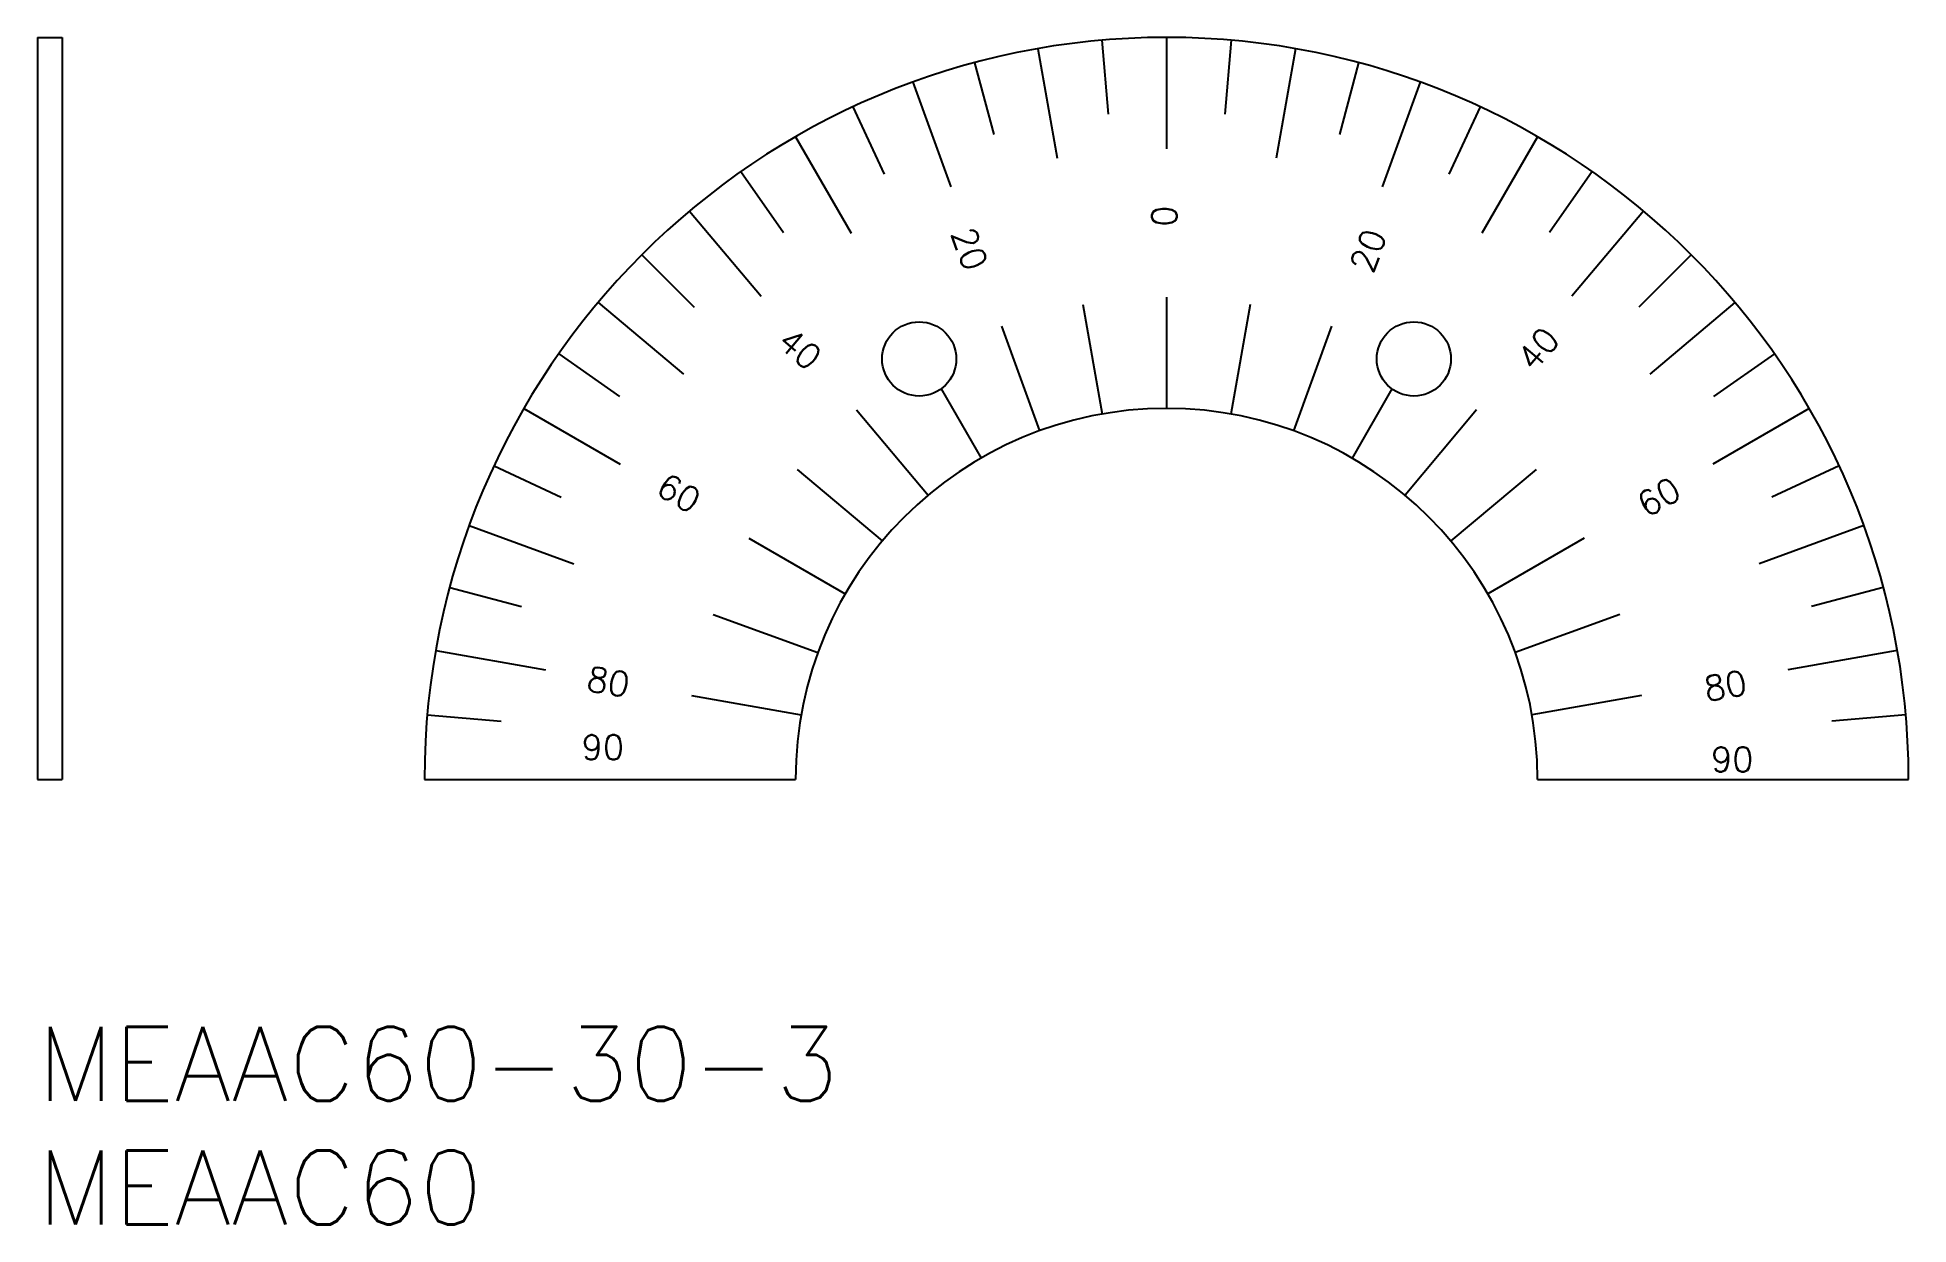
# Model space of a CAD drawing. Extents: x 0 to 75.6, y -8 to 40.
import ezdxf

# ---------------------------------------------------------------- set-up
doc = ezdxf.new("R2010")
doc.units = 0
doc.header["$LTSCALE"] = 0.5
doc.layers.add('MSM_CONTINUOUS', color=7, linetype='CONTINUOUS')
doc.layers.add('MSM_PART_NUMBER', color=7, linetype='CONTINUOUS')
doc.styles.get("Standard").update_dxf_attribs({"font": 'txt.shx', "height": 3, "bigfont": 'bigfont.shx'})

# ---------------------------------------------------------------- blocks, each defined once
blk = doc.blocks.new('*U2')
at = {"layer": 'MSM_PART_NUMBER'}
blk.add_text('MEAAC60-30-3', height=3, dxfattribs=at).set_placement((0, -3))
blk = doc.blocks.new('*U3')
at = {"layer": 'MSM_PART_NUMBER'}
blk.add_text('MEAAC60', height=3, dxfattribs=at).set_placement((0, -8))

msp = doc.modelspace()

# ---------------------------------------------------------------- linework, layer by layer
at = {"layer": 'MSM_CONTINUOUS'}
for p, q in [((0, 40), (1, 40)), ((0, 40), (0, 10)), ((1, 40), (1, 10)), ((40.439, 39.544), (41.221, 35.113)), ((43.034, 39.886), (43.295, 36.897)), ((45.649, 40), (45.649, 35.5)), ((48.263, 39.886), (48.002, 36.897)), ((50.858, 39.544), (50.077, 35.113)), ((37.884, 38.978), (38.661, 36.08)), ((53.413, 38.978), (52.637, 36.08)), ((35.388, 38.191), (36.927, 33.962)), ((55.909, 38.191), (54.37, 33.962)), ((32.97, 37.189), (34.238, 34.47)), ((58.327, 37.189), (57.059, 34.47)), ((30.649, 35.981), (32.899, 32.084)), ((60.649, 35.981), (58.399, 32.084)), ((28.441, 34.575), (30.162, 32.117)), ((62.856, 34.575), (61.135, 32.117)), ((26.365, 32.981), (29.258, 29.534)), ((64.932, 32.981), (62.04, 29.534)), ((24.435, 31.213), (26.557, 29.092)), ((66.862, 31.213), (64.741, 29.092)), ((22.667, 29.284), (26.115, 26.391)), ((42.263, 29.204), (43.044, 24.772)), ((45.649, 29.5), (45.649, 25)), ((49.035, 29.204), (48.253, 24.772)), ((68.63, 29.284), (65.183, 26.391)), ((38.979, 28.324), (40.518, 24.095)), ((52.318, 28.324), (50.779, 24.095)), ((21.074, 27.207), (23.532, 25.487)), ((70.223, 27.207), (67.766, 25.487)), ((36.533, 25.789), (38.149, 22.99)), ((54.764, 25.789), (53.149, 22.99)), ((19.668, 25), (23.565, 22.75)), ((71.629, 25), (67.732, 22.75)), ((33.114, 24.938), (36.007, 21.491)), ((58.183, 24.938), (55.29, 21.491)), ((18.459, 22.679), (21.178, 21.411)), ((30.711, 22.534), (34.158, 19.642)), ((60.587, 22.534), (57.139, 19.642)), ((72.838, 22.679), (70.119, 21.411)), ((17.458, 20.261), (21.687, 18.722)), ((28.761, 19.75), (32.658, 17.5)), ((62.536, 19.75), (58.639, 17.5)), ((73.839, 20.261), (69.611, 18.722)), ((16.671, 17.765), (19.569, 16.988)), ((74.626, 17.765), (71.729, 16.988)), ((27.325, 16.669), (31.553, 15.13)), ((63.973, 16.669), (59.744, 15.13)), ((16.104, 15.209), (20.536, 14.428)), ((75.193, 15.209), (70.761, 14.428)), ((26.445, 13.386), (30.877, 12.605)), ((64.852, 13.386), (60.421, 12.605)), ((15.763, 12.615), (18.751, 12.353)), ((75.535, 12.615), (72.546, 12.353)), ((0, 10), (1, 10)), ((15.649, 10), (30.649, 10)), ((60.649, 10), (75.649, 10))]:
    msp.add_line(p, q, dxfattribs=at)
for centre in [(35.649, 27), (55.649, 27)]:
    msp.add_circle(centre, 1.5, dxfattribs=at)
for radius in [30, 15]:
    msp.add_arc((45.649, 10), radius, 0, 180, dxfattribs=at)

# ---------------------------------------------------------------- block references
for name in ['*U2', '*U3']:
    msp.add_blockref(name, (0, 0), dxfattribs=at)

# ---------------------------------------------------------------- texts
for s, rotation, p in [('0', 270, (45.059, 33.199)), ('20', 290, (36.919, 32.086)), ('20', 70, (53.976, 30.405)), ('40', 50, (60.508, 26.433)), ('40', 320, (29.844, 27.574)), ('60', 330, (24.94, 21.57)), ('60', 30, (65.06, 20.56)), ('80', 350, (22.149, 13.605)), ('80', 10, (67.482, 13.149))]:
    msp.add_text(s, height=1, rotation=rotation, dxfattribs=at).set_placement(p)
for p in [(22.004, 10.798), (67.663, 10.308)]:
    msp.add_text('90', height=1, dxfattribs=at).set_placement(p)

doc.saveas('drawing.dxf')
